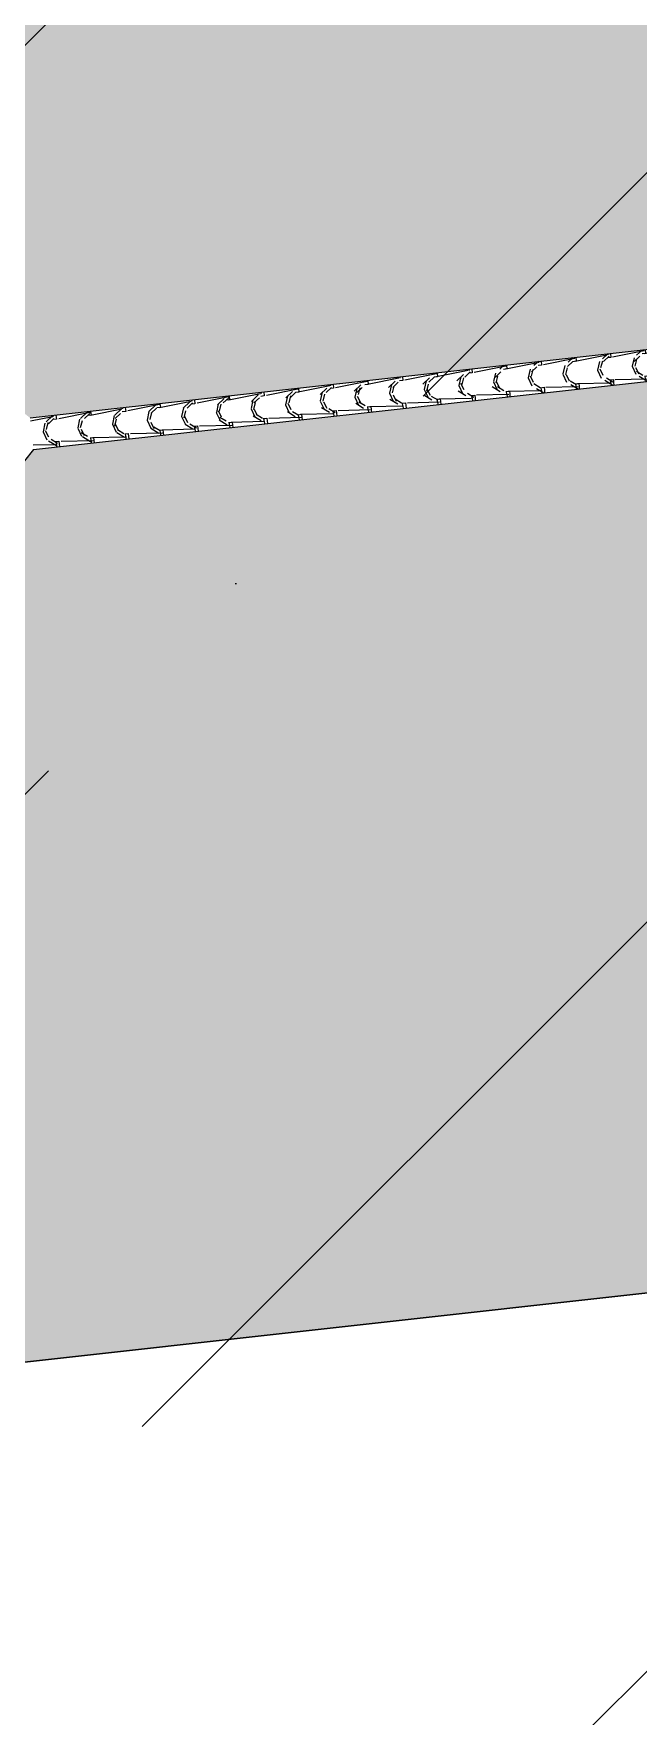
# Model space of a CAD drawing. Header units: millimetres. Extents: x 648844 to 649530, y 1246379 to 1246752.
# Drawn here: x 649294.03 to 649296.88, y 1246481.44 to 1246489.38 of the extents above; entities that cross this region are included whole.
import ezdxf

# ---------------------------------------------------------------- set-up
doc = ezdxf.new("R2010")
doc.units = ezdxf.units.MM
doc.header["$LTSCALE"] = 20
doc.header["$MEASUREMENT"] = 0
doc.layers.get('0').update_dxf_attribs({"linetype": 'CONTINUOUS'})
doc.layers.add('TECHO', color=30, linetype='CONTINUOUS')

msp = doc.modelspace()

# ---------------------------------------------------------------- hatches: boundary and pattern name
h = msp.add_hatch()
h.set_pattern_fill('ANSI36', scale=20, style=0)
h.set_pattern_definition([(45, (-526.4316489867633, -3378.367883687839), (1.325825214724777, 4.861359120657514), [6.25, -1.25, 0, -1.25])])
h.paths.add_polyline_path([(649188.8489360636, 1246478.707731926), (649215.2214069526, 1246513.043391474), (649317.348885952, 1246513.661012395), (649322.291343771, 1246459.303611518), (649201.5072083384, 1246459.303611518)])
h.paths.add_polyline_path([(649253.0038721092, 1246474.230662723), (649282.477951251, 1246474.230662723), (649282.477951251, 1246479.656447173), (649253.0038721092, 1246479.656447173)], flags=24)
at = {"layer": 'TECHO'}
h = msp.add_hatch(dxfattribs=at)
h.set_pattern_fill('SPANTILE', color=9, scale=0.2049999999999999, angle=114.7224991800267, style=0, pattern_type=2)
h.set_pattern_definition([(91.37722448474366, (649238.3315145951, 1246499.899726638), (0.0682071460267748, -2.467584469708936), [0.1893117599999997, -4.543480804999993]), (186.3469244847441, (649238.3269646631, 1246500.088983654), (-0.2264059085777061, 0.1810810994032877), [0.01639999999999988, -0.188599999999999]), (6.346924484744093, (649238.1214081667, 1246500.082620729), (0.2264059085777061, -0.1810810994032878), [0.05739999999999976, -0.147599999999999]), (276.3469244847441, (649238.1784563479, 1246500.088966203), (-0.1810810994032877, -0.226405908577706), [0.0205, -0.1845]), (96.34692448474402, (649238.3111184308, 1246500.083095791), (0.1810810994032876, 0.2264059085777061), [0.02049999999999999, -0.1844999999999999]), (6.346924484744093, (649238.3088521904, 1246500.103470142), (0.2264059085777061, -0.1810810994032878), [0.01639999999999988, -0.188599999999999]), (6.346924484744093, (649238.1232211592, 1246500.066321249), (0.2264059085777061, -0.1810810994032878), [0.04099999999999977, -0.1639999999999991]), (281.3166244847441, (649238.16396986, 1246500.07085373), (0.4756906117260833, -2.422260054542764), [0.1893117599999986, -4.543480804999956]), (313.6508244847441, (649238.1651029803, 1246500.060666555), (-3.033923798446827, 3.169030816523186), [0.05412163999999986, -5.358033749999982]), (347.9120244847441, (649238.2024610458, 1246500.021506404), (0.4301494649268827, -0.1584183596341564), [0.05186130999999967, -0.5964054749999945]), (24.78182448474418, (649238.2531724791, 1246500.0106459), (-0.3848247281260904, -0.2490679976808363), [0.05186131, -0.5964054749999999]), (59.04302448474405, (649238.3002579275, 1246500.032384358), (2.263401555616731, 3.758252696252264), [0.05412163999999998, -5.358033749999997]), (346.1220244847441, (649238.2110618526, 1246500.036901569), (-2.331827793774861, 0.5656893258233497), [0.04150942499999999, -4.109424259999999]), (26.57182448474416, (649238.2513594867, 1246500.026945381), (2.150528179267808, 1.064262102748422), [0.04150942499999997, -4.109424259999997]), (58.94152448474409, (649238.2884843843, 1246500.045513283), (1.742825978813584, 2.875288288087373), [0.04387184499999999, -4.343319624999998]), (313.7523244847441, (649238.1807225882, 1246500.068591852), (-2.332048156557683, 2.422039745242811), [0.043871845, -4.343319624999999])])
h.paths.add_polyline_path([(649294.0109705093, 1246487.569590105), (649289.289579001, 1246491.345793519), (649300.7070349653, 1246492.615757966), (649296.9308315511, 1246487.894366458)])
h = msp.add_hatch(dxfattribs=at)
h.set_pattern_fill('SPANTILE', color=9, scale=0.1645, angle=204.7224991800267, style=0, pattern_type=2)
h.set_pattern_definition([(1.377224484744114, (649237.97464681, 1246499.914023132), (-1.980086074473757, -0.05473207571416783), [0.151911144, -3.6458663045]), (96.34692448474402, (649238.1265140255, 1246499.917674175), (0.1453065407406869, 0.1816769363952812), [0.01315999999999999, -0.1513399999999999]), (276.3469244847441, (649238.1214081667, 1246500.082620729), (-0.145306540740687, -0.1816769363952812), [0.04606, -0.11844]), (186.3469244847441, (649238.1265000224, 1246500.036843043), (-0.1816769363952813, 0.145306540740687), [0.01644999999999988, -0.148049999999999]), (6.346924484744093, (649238.1217893753, 1246499.930389811), (0.1816769363952813, -0.145306540740687), [0.01644999999999988, -0.1480499999999991]), (276.3469244847441, (649238.1381385487, 1246499.93220833), (-0.145306540740687, -0.1816769363952812), [0.01316, -0.15134]), (276.3469244847441, (649238.1083288275, 1246500.081165913), (-0.145306540740687, -0.1816769363952812), [0.0329, -0.1316]), (191.3166244847442, (649238.1119658672, 1246500.048467566), (-1.943715994986755, -0.3817127103850763), [0.1519111439999995, -3.645866304499993]), (223.6508244847442, (649238.1037912802, 1246500.047558306), (2.542953996673484, 2.434538852900015), [0.04342931599999998, -4.299495374999998]), (257.9120244847442, (649238.0723676468, 1246500.017580736), (-0.1271210739503353, -0.3451687169779133), [0.04161553899999999, -0.4785790274999999]), (294.7818244847441, (649238.0636527551, 1246499.976887903), (-0.199861881065842, 0.3087983793987409), [0.04161553899999999, -0.4785790274999999]), (329.0430244847441, (649238.0810965416, 1246499.939104702), (3.015768626992671, -1.81624173609245), [0.04342931599999998, -4.299495374999998]), (256.1220244847441, (649238.0847213285, 1246500.010679113), (0.4539311907216638, 1.871149619882754), [0.03330878249999975, -3.297562393999984]), (296.5718244847441, (649238.0767320944, 1246499.978342719), (0.8540054434249543, -1.725667734095388), [0.03330878249999988, -3.297562393999992]), (328.9415244847441, (649238.0916317035, 1246499.948552253), (2.307243528733526, -1.398511578121144), [0.0352044805, -3.4852491625]), (223.7523244847442, (649238.1101508485, 1246500.035024523), (1.943539210207036, 1.871326447579213), [0.03520448049999976, -3.485249162499984])])
h.paths.add_polyline_path([(649294.0275527565, 1246487.420509492), (649296.9474137983, 1246487.745285845), (649296.9308315511, 1246487.894366458), (649294.0109705093, 1246487.569590105)])
h = msp.add_hatch(dxfattribs=at)
h.set_pattern_fill('SPANTILE', color=9, scale=0.2049999999999999, angle=114.7224991800267, style=0, pattern_type=2)
h.set_pattern_definition([(281.3166244847441, (649242.4184486794, 1246463.156658723), (-0.4756906117260817, 2.422260054542765), [0.189311759999999, -4.54348080499997]), (186.3469244847441, (649242.4555975718, 1246462.971027691), (-0.1810810994032878, -0.226405908577706), [0.01639999999999988, -0.188599999999999]), (6.346924484744093, (649242.25366706, 1246462.932065807), (0.1810810994032877, 0.2264059085777061), [0.05739999999999976, -0.147599999999999]), (96.34692448474402, (649242.3107152411, 1246462.93841128), (-0.226405908577706, 0.1810810994032877), [0.02049999999999999, -0.1844999999999999]), (276.3469244847441, (649242.4388448434, 1246462.973289569), (0.226405908577706, -0.1810810994032878), [0.0205, -0.1845]), (6.346924484744093, (649242.4411110836, 1246462.952915219), (0.1810810994032877, 0.2264059085777061), [0.01639999999999988, -0.188599999999999]), (6.346924484744093, (649242.2518540677, 1246462.948365287), (0.1810810994032877, 0.2264059085777061), [0.04099999999999977, -0.1639999999999991]), (91.37722448474362, (649242.2926027689, 1246462.952897768), (-0.06820714602677314, 2.467584469708935), [0.1893117599999997, -4.543480804999992]), (59.04302448474405, (649242.2914696482, 1246462.963084943), (-2.263401555616729, -3.758252696252264), [0.05412163999999998, -5.358033749999997]), (24.78182448474418, (649242.3193095038, 1246463.009497063), (0.3848247281260904, 0.2490679976808362), [0.05186130999999999, -0.5964054749999997]), (347.9120244847441, (649242.3663949522, 1246463.031235521), (-0.4301494649268828, 0.1584183596341567), [0.05186130999999977, -0.5964054749999961]), (313.6508244847441, (649242.4171063858, 1246463.020375018), (3.033923798446828, -3.169030816523186), [0.05412163999999987, -5.358033749999982]), (26.57182448474416, (649242.3310830474, 1246462.996368138), (-2.150528179267808, -1.064262102748422), [0.04150942499999997, -4.109424259999997]), (346.1220244847441, (649242.3682079448, 1246463.014936041), (2.33182779377486, -0.5656893258233504), [0.04150942499999998, -4.109424259999998]), (313.7523244847441, (649242.4085055788, 1246463.004979852), (2.332048156557682, -2.422039745242812), [0.04387184499999997, -4.343319624999996]), (58.94152448474409, (649242.3084490004, 1246462.95878563), (-1.742825978813585, -2.875288288087372), [0.04387184499999999, -4.343319624999998])])
h.paths.add_polyline_path([(649294.0275527565, 1246487.420509492), (649290.2513493422, 1246482.699117984), (649301.6688053065, 1246483.969082431), (649296.9474137983, 1246487.745285845)])

# ---------------------------------------------------------------- linework, layer by layer
at = {"color": 9}
msp.add_lwpolyline([(649301.7742212182, 1246483.980807848), (649300.8124508783, 1246492.627483386), (649289.1841630889, 1246491.3340681), (649290.1459334292, 1246482.687392564), (649301.7742212189, 1246483.980807848)], dxfattribs=at)
at = {"layer": 'TECHO', "color": 9}
for p, q in [((649294.0109705093, 1246487.569590105), (649296.9308315511, 1246487.894366458)), ((649294.0275527565, 1246487.420509492), (649296.9474137983, 1246487.745285845)), ((649294.0275527565, 1246487.420509492), (649290.2513493422, 1246482.699117984)), ((649301.7742212182, 1246483.980807848), (649290.1459334292, 1246482.687392564)), ((649290.14593343, 1246482.687392564), (649301.7742212187, 1246483.980807851))]:
    msp.add_line(p, q, dxfattribs=at)

doc.saveas('drawing.dxf')
